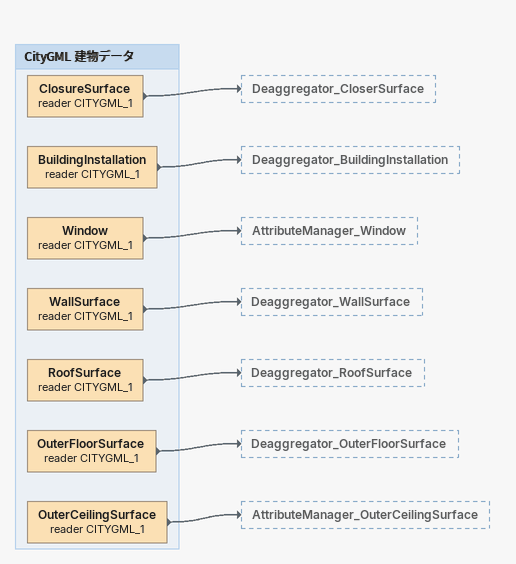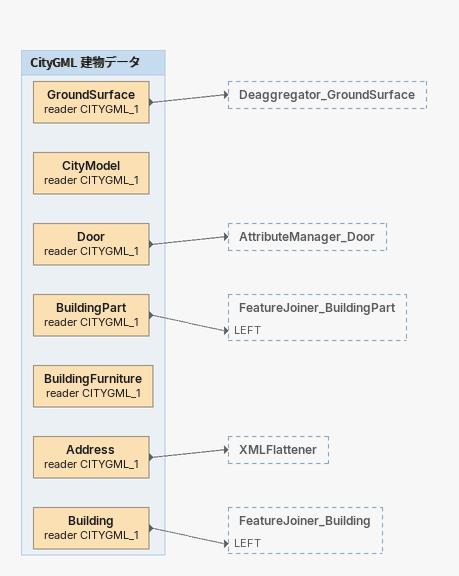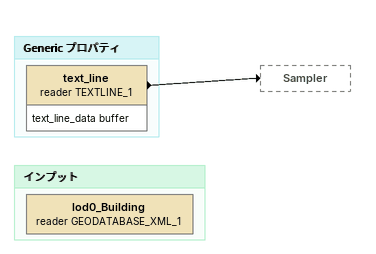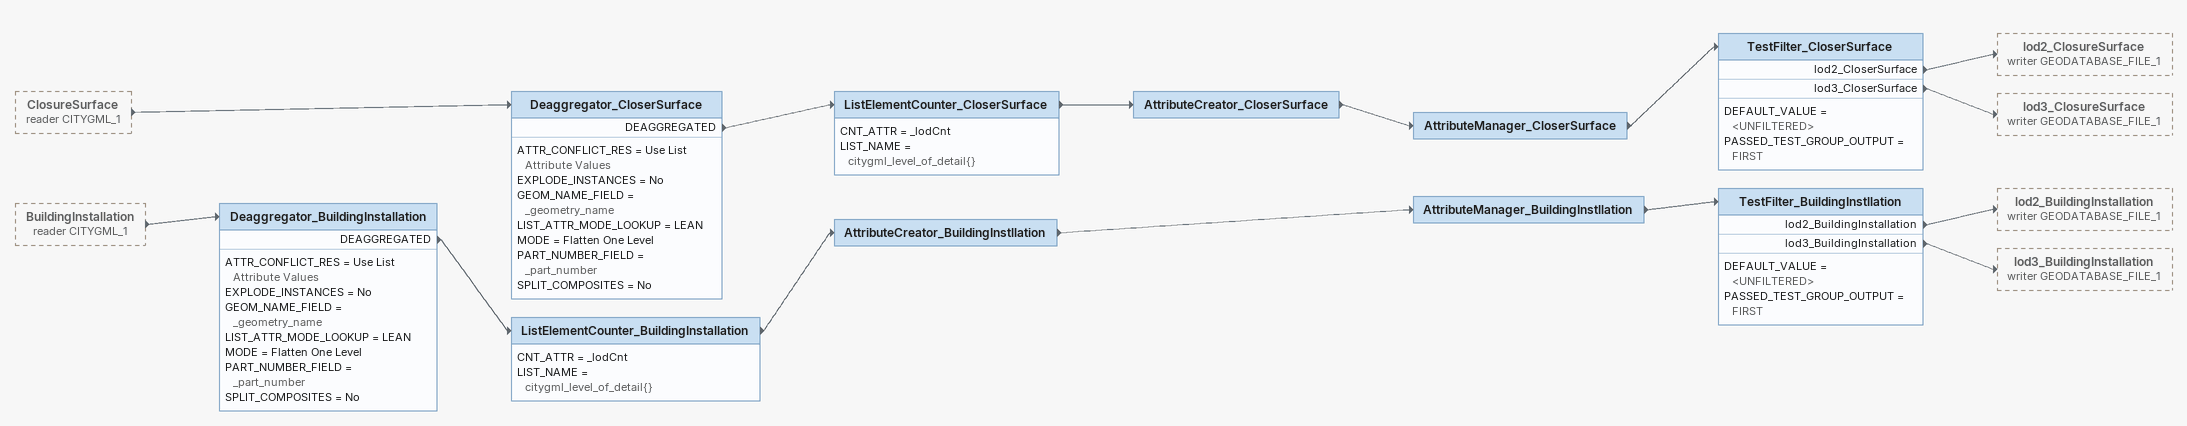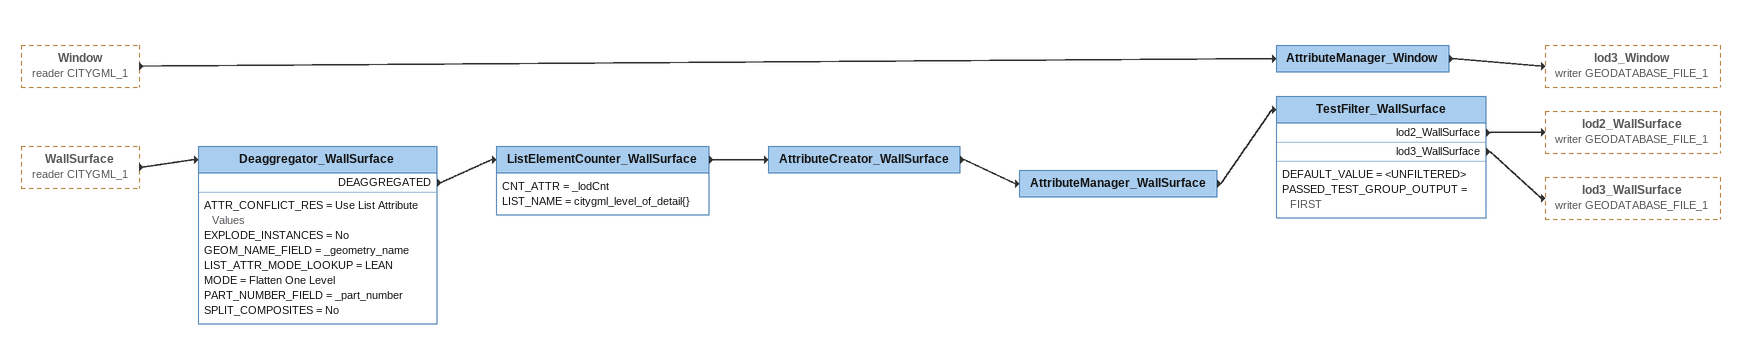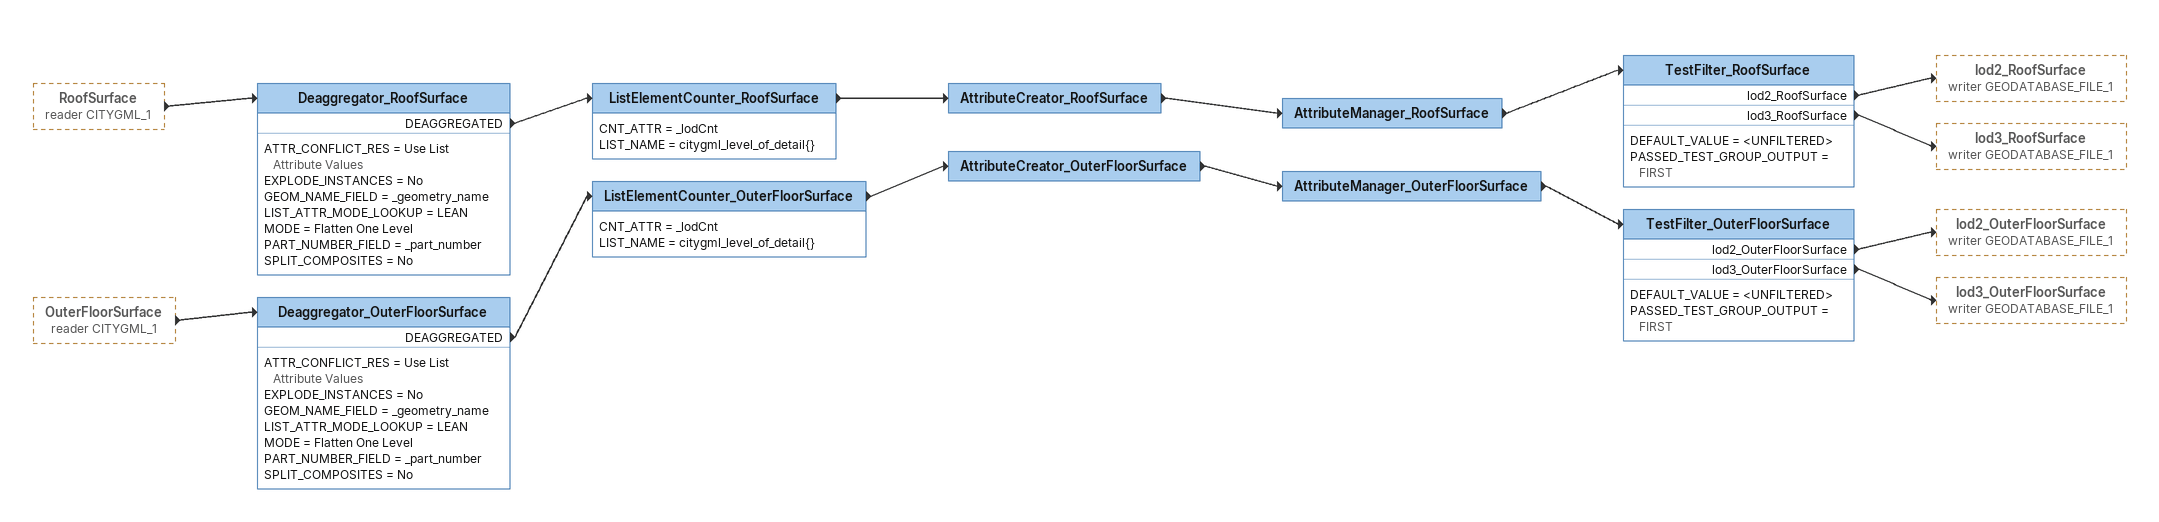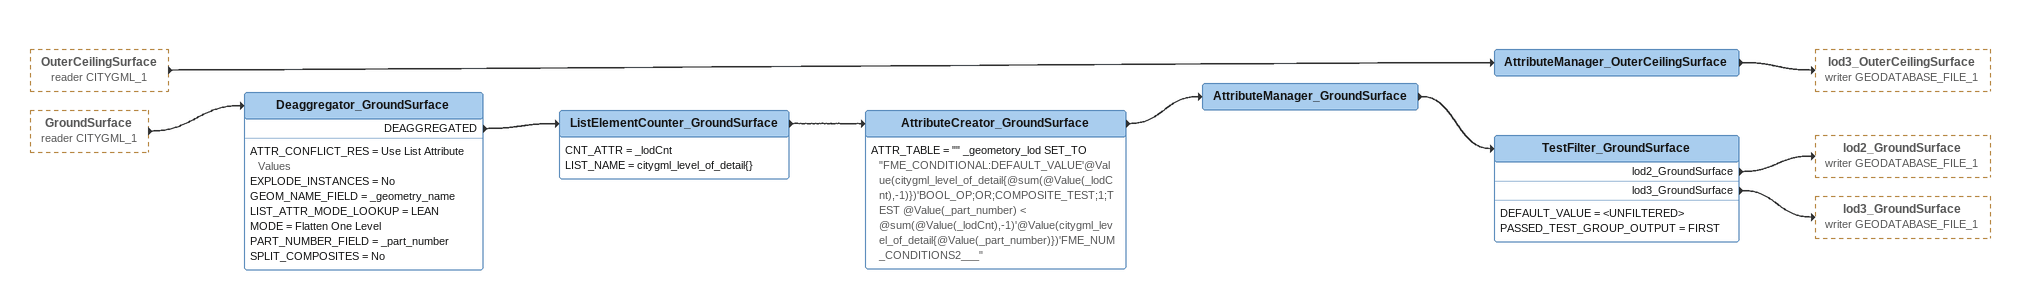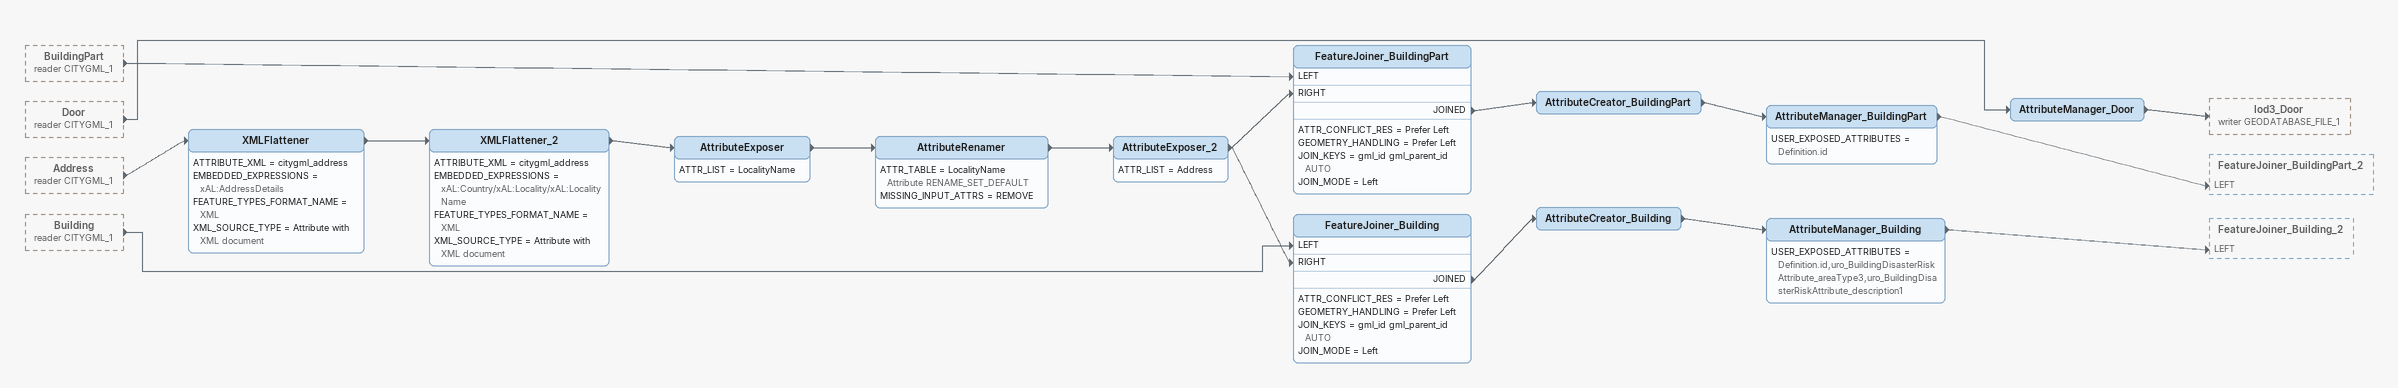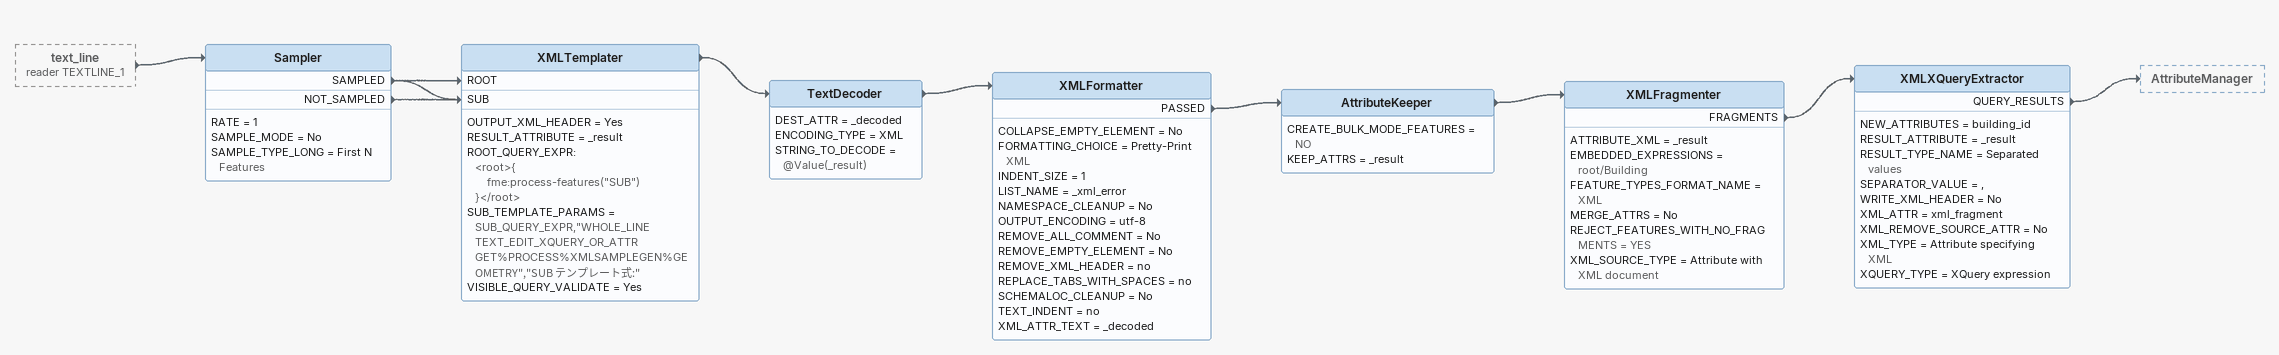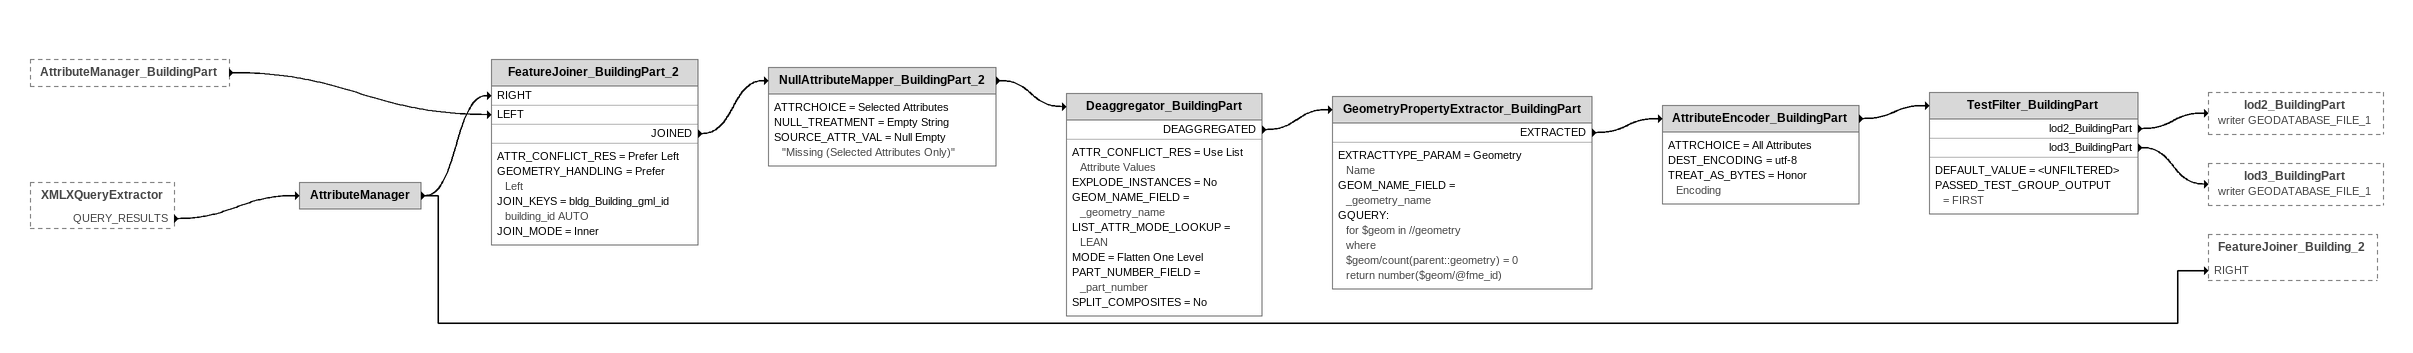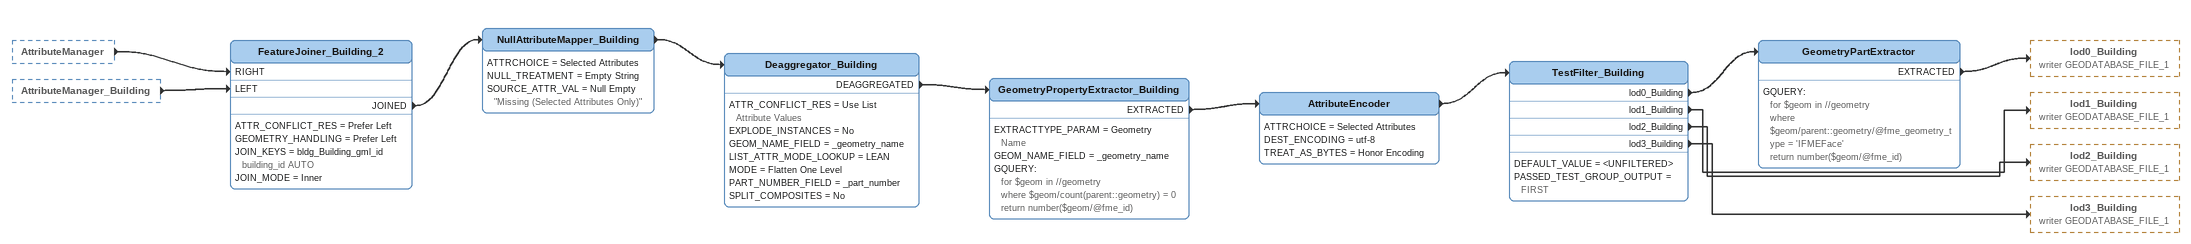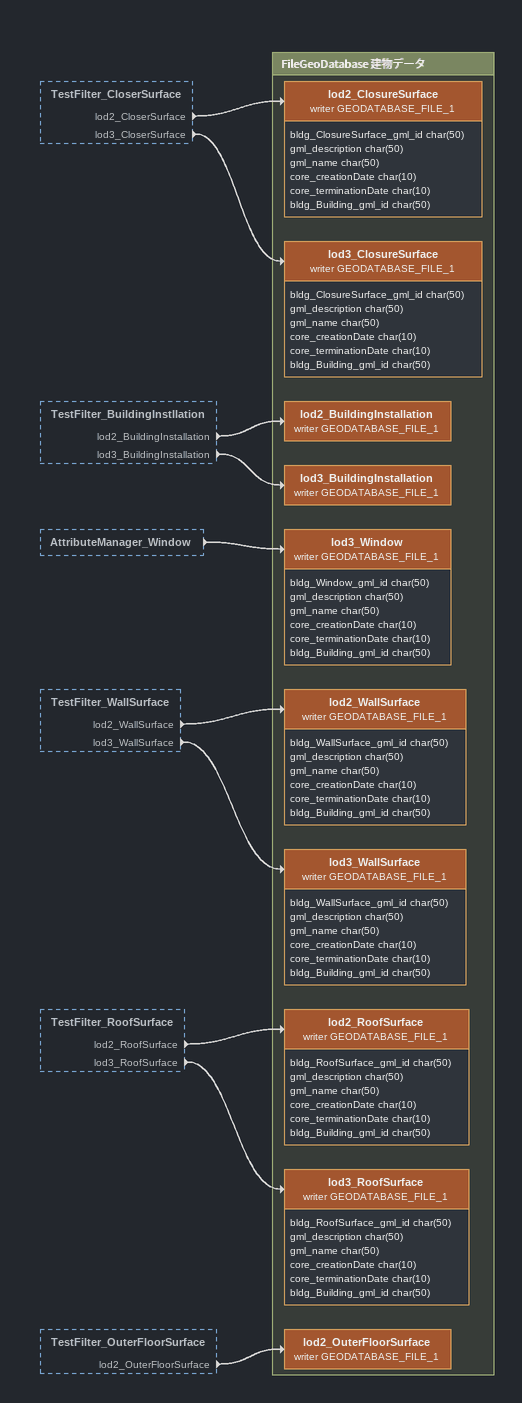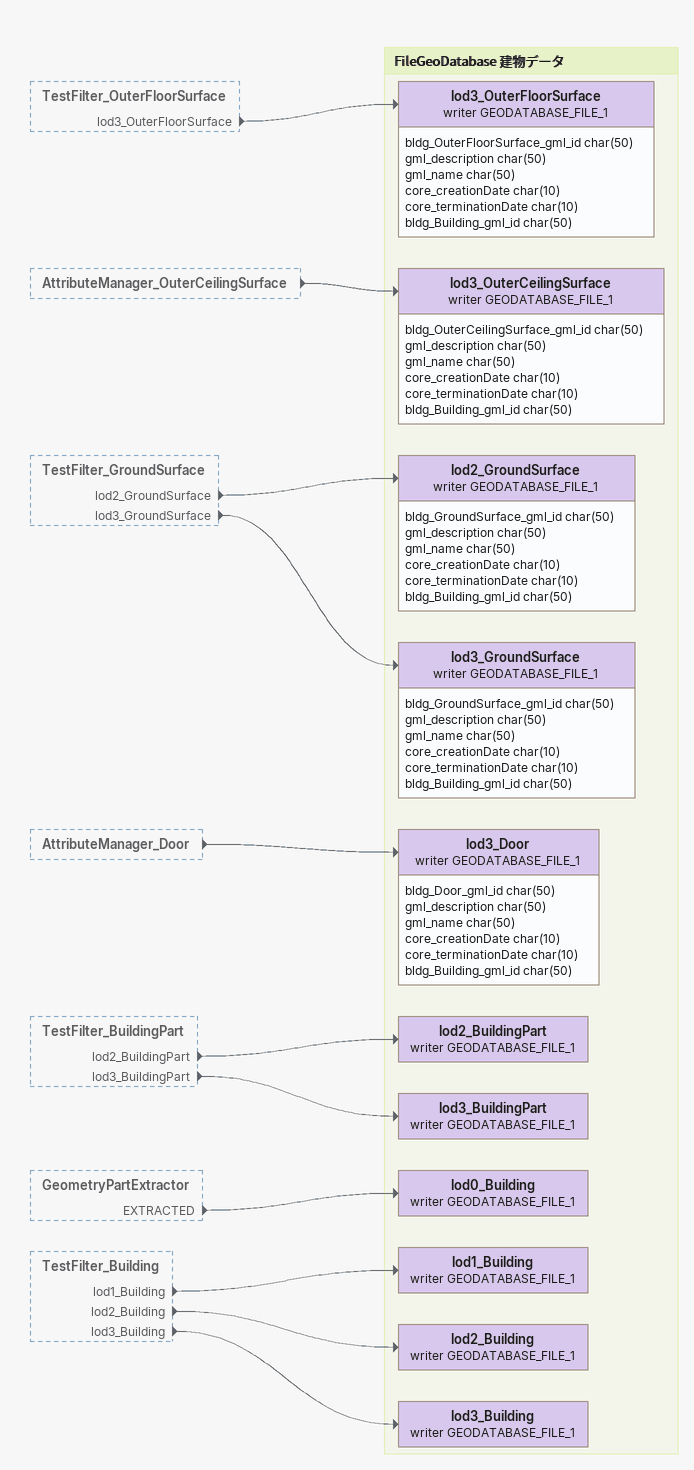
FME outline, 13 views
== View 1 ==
Bookmark: CityGML 建物データ
ClosureSurface (reader CITYGML_1)
    -> Deaggregator_CloserSurface
BuildingInstallation (reader CITYGML_1)
    -> Deaggregator_BuildingInstallation
Window (reader CITYGML_1)
    -> AttributeManager_Window
WallSurface (reader CITYGML_1)
    -> Deaggregator_WallSurface
RoofSurface (reader CITYGML_1)
    -> Deaggregator_RoofSurface
OuterFloorSurface (reader CITYGML_1)
    -> Deaggregator_OuterFloorSurface
OuterCeilingSurface (reader CITYGML_1)
    -> AttributeManager_OuterCeilingSurface

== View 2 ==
Bookmark: CityGML 建物データ
GroundSurface (reader CITYGML_1)
    -> Deaggregator_GroundSurface
CityModel (reader CITYGML_1)
Door (reader CITYGML_1)
    -> AttributeManager_Door
BuildingPart (reader CITYGML_1)
    -> FeatureJoiner_BuildingPart [LEFT]
BuildingFurniture (reader CITYGML_1)
Address (reader CITYGML_1)
    -> XMLFlattener
Building (reader CITYGML_1)
    -> FeatureJoiner_Building [LEFT]

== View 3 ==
Bookmark: Generic プロパティ
text_line (reader TEXTLINE_1)
    attributes: text_line_data buffer
    -> Sampler

Bookmark: インプット
lod0_Building (reader GEODATABASE_XML_1)

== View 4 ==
ClosureSurface (reader CITYGML_1) [outside]
    -> Deaggregator_CloserSurface
BuildingInstallation (reader CITYGML_1) [outside]
    -> Deaggregator_BuildingInstallation
Deaggregator_CloserSurface
    ATTR_CONFLICT_RES = Use List Attribute Values
    EXPLODE_INSTANCES = No
    GEOM_NAME_FIELD = _geometry_name
    LIST_ATTR_MODE_LOOKUP = LEAN
    MODE = Flatten One Level
    PART_NUMBER_FIELD = _part_number
    SPLIT_COMPOSITES = No
    DEAGGREGATED -> ListElementCounter_CloserSurface
ListElementCounter_CloserSurface
    CNT_ATTR = _lodCnt
    LIST_NAME = citygml_level_of_detail{}
    -> AttributeCreator_CloserSurface
AttributeCreator_CloserSurface
    -> AttributeManager_CloserSurface
AttributeManager_CloserSurface
    -> TestFilter_CloserSurface
TestFilter_CloserSurface
    DEFAULT_VALUE = <UNFILTERED>
    PASSED_TEST_GROUP_OUTPUT = FIRST
    lod2_CloserSurface -> lod2_ClosureSurface (writer GEODATABASE_FILE_1)
    lod3_CloserSurface -> lod3_ClosureSurface (writer GEODATABASE_FILE_1)
Deaggregator_BuildingInstallation
    ATTR_CONFLICT_RES = Use List Attribute Values
    EXPLODE_INSTANCES = No
    GEOM_NAME_FIELD = _geometry_name
    LIST_ATTR_MODE_LOOKUP = LEAN
    MODE = Flatten One Level
    PART_NUMBER_FIELD = _part_number
    SPLIT_COMPOSITES = No
    DEAGGREGATED -> ListElementCounter_BuildingInstallation
ListElementCounter_BuildingInstallation
    CNT_ATTR = _lodCnt
    LIST_NAME = citygml_level_of_detail{}
    -> AttributeCreator_BuildingInstllation
AttributeCreator_BuildingInstllation
    -> AttributeManager_BuildingInstllation
AttributeManager_BuildingInstllation
    -> TestFilter_BuildingInstllation
TestFilter_BuildingInstllation
    DEFAULT_VALUE = <UNFILTERED>
    PASSED_TEST_GROUP_OUTPUT = FIRST
    lod2_BuildingInstallation -> lod2_BuildingInstallation (writer GEODATABASE_FILE_1)
    lod3_BuildingInstallation -> lod3_BuildingInstallation (writer GEODATABASE_FILE_1)

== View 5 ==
Window (reader CITYGML_1) [outside]
    -> AttributeManager_Window
WallSurface (reader CITYGML_1) [outside]
    -> Deaggregator_WallSurface
AttributeManager_Window
    -> lod3_Window (writer GEODATABASE_FILE_1)
Deaggregator_WallSurface
    ATTR_CONFLICT_RES = Use List Attribute Values
    EXPLODE_INSTANCES = No
    GEOM_NAME_FIELD = _geometry_name
    LIST_ATTR_MODE_LOOKUP = LEAN
    MODE = Flatten One Level
    PART_NUMBER_FIELD = _part_number
    SPLIT_COMPOSITES = No
    DEAGGREGATED -> ListElementCounter_WallSurface
ListElementCounter_WallSurface
    CNT_ATTR = _lodCnt
    LIST_NAME = citygml_level_of_detail{}
    -> AttributeCreator_WallSurface
AttributeCreator_WallSurface
    -> AttributeManager_WallSurface
AttributeManager_WallSurface
    -> TestFilter_WallSurface
TestFilter_WallSurface
    DEFAULT_VALUE = <UNFILTERED>
    PASSED_TEST_GROUP_OUTPUT = FIRST
    lod2_WallSurface -> lod2_WallSurface (writer GEODATABASE_FILE_1)
    lod3_WallSurface -> lod3_WallSurface (writer GEODATABASE_FILE_1)

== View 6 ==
RoofSurface (reader CITYGML_1) [outside]
    -> Deaggregator_RoofSurface
OuterFloorSurface (reader CITYGML_1) [outside]
    -> Deaggregator_OuterFloorSurface
Deaggregator_RoofSurface
    ATTR_CONFLICT_RES = Use List Attribute Values
    EXPLODE_INSTANCES = No
    GEOM_NAME_FIELD = _geometry_name
    LIST_ATTR_MODE_LOOKUP = LEAN
    MODE = Flatten One Level
    PART_NUMBER_FIELD = _part_number
    SPLIT_COMPOSITES = No
    DEAGGREGATED -> ListElementCounter_RoofSurface
ListElementCounter_RoofSurface
    CNT_ATTR = _lodCnt
    LIST_NAME = citygml_level_of_detail{}
    -> AttributeCreator_RoofSurface
AttributeCreator_RoofSurface
    -> AttributeManager_RoofSurface
AttributeManager_RoofSurface
    -> TestFilter_RoofSurface
TestFilter_RoofSurface
    DEFAULT_VALUE = <UNFILTERED>
    PASSED_TEST_GROUP_OUTPUT = FIRST
    lod2_RoofSurface -> lod2_RoofSurface (writer GEODATABASE_FILE_1)
    lod3_RoofSurface -> lod3_RoofSurface (writer GEODATABASE_FILE_1)
Deaggregator_OuterFloorSurface
    ATTR_CONFLICT_RES = Use List Attribute Values
    EXPLODE_INSTANCES = No
    GEOM_NAME_FIELD = _geometry_name
    LIST_ATTR_MODE_LOOKUP = LEAN
    MODE = Flatten One Level
    PART_NUMBER_FIELD = _part_number
    SPLIT_COMPOSITES = No
    DEAGGREGATED -> ListElementCounter_OuterFloorSurface
ListElementCounter_OuterFloorSurface
    CNT_ATTR = _lodCnt
    LIST_NAME = citygml_level_of_detail{}
    -> AttributeCreator_OuterFloorSurface
AttributeCreator_OuterFloorSurface
    -> AttributeManager_OuterFloorSurface
AttributeManager_OuterFloorSurface
    -> TestFilter_OuterFloorSurface
TestFilter_OuterFloorSurface
    DEFAULT_VALUE = <UNFILTERED>
    PASSED_TEST_GROUP_OUTPUT = FIRST
    lod2_OuterFloorSurface -> lod2_OuterFloorSurface (writer GEODATABASE_FILE_1)
    lod3_OuterFloorSurface -> lod3_OuterFloorSurface (writer GEODATABASE_FILE_1)

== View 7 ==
OuterCeilingSurface (reader CITYGML_1) [outside]
    -> AttributeManager_OuterCeilingSurface
GroundSurface (reader CITYGML_1) [outside]
    -> Deaggregator_GroundSurface
AttributeManager_OuterCeilingSurface
    -> lod3_OuterCeilingSurface (writer GEODATABASE_FILE_1)
Deaggregator_GroundSurface
    ATTR_CONFLICT_RES = Use List Attribute Values
    EXPLODE_INSTANCES = No
    GEOM_NAME_FIELD = _geometry_name
    LIST_ATTR_MODE_LOOKUP = LEAN
    MODE = Flatten One Level
    PART_NUMBER_FIELD = _part_number
    SPLIT_COMPOSITES = No
    DEAGGREGATED -> ListElementCounter_GroundSurface
ListElementCounter_GroundSurface
    CNT_ATTR = _lodCnt
    LIST_NAME = citygml_level_of_detail{}
    -> AttributeCreator_GroundSurface
AttributeCreator_GroundSurface
    ATTR_TABLE = "" _geometory_lod SET_TO "FME_CONDITIONAL:DEFAULT_VALUE'@Value(citygml_level_of_detail{@sum(@Value(_lodCnt),-1)})'BOOL_OP;OR;COMPOSITE_TEST;1;TEST @Value(_part_number) < @sum(@Value(_lodCnt),-1)'@Value(citygml_level_of_detail{@Value(_part_number)})'FME_NUM_CONDITIONS2___"
    -> AttributeManager_GroundSurface
AttributeManager_GroundSurface
    -> TestFilter_GroundSurface
TestFilter_GroundSurface
    DEFAULT_VALUE = <UNFILTERED>
    PASSED_TEST_GROUP_OUTPUT = FIRST
    lod2_GroundSurface -> lod2_GroundSurface (writer GEODATABASE_FILE_1)
    lod3_GroundSurface -> lod3_GroundSurface (writer GEODATABASE_FILE_1)

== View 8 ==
BuildingPart (reader CITYGML_1) [outside]
    -> FeatureJoiner_BuildingPart [LEFT]
Door (reader CITYGML_1) [outside]
    -> AttributeManager_Door
Address (reader CITYGML_1) [outside]
    -> XMLFlattener
Building (reader CITYGML_1) [outside]
    -> FeatureJoiner_Building [LEFT]
AttributeManager_Door
    -> lod3_Door (writer GEODATABASE_FILE_1)
XMLFlattener
    ATTRIBUTE_XML = citygml_address
    EMBEDDED_EXPRESSIONS = xAL:AddressDetails
    FEATURE_TYPES_FORMAT_NAME = XML
    XML_SOURCE_TYPE = Attribute with XML document
    -> XMLFlattener_2
XMLFlattener_2
    ATTRIBUTE_XML = citygml_address
    EMBEDDED_EXPRESSIONS = xAL:Country/xAL:Locality/xAL:LocalityName
    FEATURE_TYPES_FORMAT_NAME = XML
    XML_SOURCE_TYPE = Attribute with XML document
    -> AttributeExposer
AttributeExposer
    ATTR_LIST = LocalityName
    -> AttributeRenamer
AttributeRenamer
    ATTR_TABLE = LocalityName Attribute RENAME_SET_DEFAULT
    MISSING_INPUT_ATTRS = REMOVE
    -> AttributeExposer_2
AttributeExposer_2
    ATTR_LIST = Address
    -> FeatureJoiner_BuildingPart [RIGHT]
    -> FeatureJoiner_Building [RIGHT]
FeatureJoiner_BuildingPart
    ATTR_CONFLICT_RES = Prefer Left
    GEOMETRY_HANDLING = Prefer Left
    JOIN_KEYS = gml_id gml_parent_id AUTO
    JOIN_MODE = Left
    JOINED -> AttributeCreator_BuildingPart
AttributeCreator_BuildingPart
    -> AttributeManager_BuildingPart
AttributeManager_BuildingPart
    USER_EXPOSED_ATTRIBUTES = Definition.id
    -> FeatureJoiner_BuildingPart_2 [LEFT]
FeatureJoiner_Building
    ATTR_CONFLICT_RES = Prefer Left
    GEOMETRY_HANDLING = Prefer Left
    JOIN_KEYS = gml_id gml_parent_id AUTO
    JOIN_MODE = Left
    JOINED -> AttributeCreator_Building
AttributeCreator_Building
    -> AttributeManager_Building
AttributeManager_Building
    USER_EXPOSED_ATTRIBUTES = Definition.id,uro_BuildingDisasterRiskAttribute_areaType3,uro_BuildingDisasterRiskAttribute_description1
    -> FeatureJoiner_Building_2 [LEFT]

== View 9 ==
text_line (reader TEXTLINE_1) [outside]
    -> Sampler
Sampler
    RATE = 1
    SAMPLE_MODE = No
    SAMPLE_TYPE_LONG = First N Features
    SAMPLED -> XMLTemplater [ROOT]
    SAMPLED -> XMLTemplater [SUB]
    NOT_SAMPLED -> XMLTemplater [SUB]
XMLTemplater
    OUTPUT_XML_HEADER = Yes
    RESULT_ATTRIBUTE = _result
    ROOT_QUERY_EXPR:
      <root>{
          fme:process-features("SUB")
      }</root>
    SUB_TEMPLATE_PARAMS = SUB_QUERY_EXPR,"WHOLE_LINE TEXT_EDIT_XQUERY_OR_ATTR GET%PROCESS%XMLSAMPLEGEN%GEOMETRY","SUB テンプレート式:"
    VISIBLE_QUERY_VALIDATE = Yes
    -> TextDecoder
TextDecoder
    DEST_ATTR = _decoded
    ENCODING_TYPE = XML
    STRING_TO_DECODE = @Value(_result)
    -> XMLFormatter
XMLFormatter
    COLLAPSE_EMPTY_ELEMENT = No
    FORMATTING_CHOICE = Pretty-Print XML
    INDENT_SIZE = 1
    LIST_NAME = _xml_error
    NAMESPACE_CLEANUP = No
    OUTPUT_ENCODING = utf-8
    REMOVE_ALL_COMMENT = No
    REMOVE_EMPTY_ELEMENT = No
    REMOVE_XML_HEADER = no
    REPLACE_TABS_WITH_SPACES = no
    SCHEMALOC_CLEANUP = No
    TEXT_INDENT = no
    XML_ATTR_TEXT = _decoded
    PASSED -> AttributeKeeper
AttributeKeeper
    CREATE_BULK_MODE_FEATURES = NO
    KEEP_ATTRS = _result
    -> XMLFragmenter
XMLFragmenter
    ATTRIBUTE_XML = _result
    EMBEDDED_EXPRESSIONS = root/Building
    FEATURE_TYPES_FORMAT_NAME = XML
    MERGE_ATTRS = No
    REJECT_FEATURES_WITH_NO_FRAGMENTS = YES
    XML_SOURCE_TYPE = Attribute with XML document
    FRAGMENTS -> XMLXQueryExtractor
XMLXQueryExtractor
    NEW_ATTRIBUTES = building_id
    RESULT_ATTRIBUTE = _result
    RESULT_TYPE_NAME = Separated values
    SEPARATOR_VALUE = ,
    WRITE_XML_HEADER = No
    XML_ATTR = xml_fragment
    XML_REMOVE_SOURCE_ATTR = No
    XML_TYPE = Attribute specifying XML
    XQUERY_TYPE = XQuery expression
    QUERY_RESULTS -> AttributeManager

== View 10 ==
AttributeManager_BuildingPart [outside]
    -> FeatureJoiner_BuildingPart_2 [LEFT]
XMLXQueryExtractor [outside]
    QUERY_RESULTS -> AttributeManager
AttributeManager
    -> FeatureJoiner_BuildingPart_2 [RIGHT]
    -> FeatureJoiner_Building_2 [RIGHT]
FeatureJoiner_BuildingPart_2
    ATTR_CONFLICT_RES = Prefer Left
    GEOMETRY_HANDLING = Prefer Left
    JOIN_KEYS = bldg_Building_gml_id building_id AUTO
    JOIN_MODE = Inner
    JOINED -> NullAttributeMapper_BuildingPart_2
NullAttributeMapper_BuildingPart_2
    ATTRCHOICE = Selected Attributes
    NULL_TREATMENT = Empty String
    SOURCE_ATTR_VAL = Null Empty "Missing (Selected Attributes Only)"
    -> Deaggregator_BuildingPart
Deaggregator_BuildingPart
    ATTR_CONFLICT_RES = Use List Attribute Values
    EXPLODE_INSTANCES = No
    GEOM_NAME_FIELD = _geometry_name
    LIST_ATTR_MODE_LOOKUP = LEAN
    MODE = Flatten One Level
    PART_NUMBER_FIELD = _part_number
    SPLIT_COMPOSITES = No
    DEAGGREGATED -> GeometryPropertyExtractor_BuildingPart
GeometryPropertyExtractor_BuildingPart
    EXTRACTTYPE_PARAM = Geometry Name
    GEOM_NAME_FIELD = _geometry_name
    GQUERY:
      for $geom in //geometry
      where $geom/count(parent::geometry) = 0
      return number($geom/@fme_id)
    EXTRACTED -> AttributeEncoder_BuildingPart
AttributeEncoder_BuildingPart
    ATTRCHOICE = All Attributes
    DEST_ENCODING = utf-8
    TREAT_AS_BYTES = Honor Encoding
    -> TestFilter_BuildingPart
TestFilter_BuildingPart
    DEFAULT_VALUE = <UNFILTERED>
    PASSED_TEST_GROUP_OUTPUT = FIRST
    lod2_BuildingPart -> lod2_BuildingPart (writer GEODATABASE_FILE_1)
    lod3_BuildingPart -> lod3_BuildingPart (writer GEODATABASE_FILE_1)

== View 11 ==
AttributeManager [outside]
    -> FeatureJoiner_Building_2 [RIGHT]
AttributeManager_Building [outside]
    -> FeatureJoiner_Building_2 [LEFT]
FeatureJoiner_Building_2
    ATTR_CONFLICT_RES = Prefer Left
    GEOMETRY_HANDLING = Prefer Left
    JOIN_KEYS = bldg_Building_gml_id building_id AUTO
    JOIN_MODE = Inner
    JOINED -> NullAttributeMapper_Building
NullAttributeMapper_Building
    ATTRCHOICE = Selected Attributes
    NULL_TREATMENT = Empty String
    SOURCE_ATTR_VAL = Null Empty "Missing (Selected Attributes Only)"
    -> Deaggregator_Building
Deaggregator_Building
    ATTR_CONFLICT_RES = Use List Attribute Values
    EXPLODE_INSTANCES = No
    GEOM_NAME_FIELD = _geometry_name
    LIST_ATTR_MODE_LOOKUP = LEAN
    MODE = Flatten One Level
    PART_NUMBER_FIELD = _part_number
    SPLIT_COMPOSITES = No
    DEAGGREGATED -> GeometryPropertyExtractor_Building
GeometryPropertyExtractor_Building
    EXTRACTTYPE_PARAM = Geometry Name
    GEOM_NAME_FIELD = _geometry_name
    GQUERY:
      for $geom in //geometry
      where $geom/count(parent::geometry) = 0
      return number($geom/@fme_id)
    EXTRACTED -> AttributeEncoder
AttributeEncoder
    ATTRCHOICE = Selected Attributes
    DEST_ENCODING = utf-8
    TREAT_AS_BYTES = Honor Encoding
    -> TestFilter_Building
TestFilter_Building
    DEFAULT_VALUE = <UNFILTERED>
    PASSED_TEST_GROUP_OUTPUT = FIRST
    lod0_Building -> GeometryPartExtractor
    lod1_Building -> lod1_Building (writer GEODATABASE_FILE_1)
    lod2_Building -> lod2_Building (writer GEODATABASE_FILE_1)
    lod3_Building -> lod3_Building (writer GEODATABASE_FILE_1)
GeometryPartExtractor
    GQUERY:
      for $geom in //geometry
      where $geom/parent::geometry/@fme_geometry_type = 'IFMEFace'
      return number($geom/@fme_id)
    EXTRACTED -> lod0_Building (writer GEODATABASE_FILE_1)

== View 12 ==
TestFilter_CloserSurface [outside]
    lod2_CloserSurface -> lod2_ClosureSurface (writer GEODATABASE_FILE_1)
    lod3_CloserSurface -> lod3_ClosureSurface (writer GEODATABASE_FILE_1)
TestFilter_BuildingInstllation [outside]
    lod2_BuildingInstallation -> lod2_BuildingInstallation (writer GEODATABASE_FILE_1)
    lod3_BuildingInstallation -> lod3_BuildingInstallation (writer GEODATABASE_FILE_1)
AttributeManager_Window [outside]
    -> lod3_Window (writer GEODATABASE_FILE_1)
TestFilter_WallSurface [outside]
    lod2_WallSurface -> lod2_WallSurface (writer GEODATABASE_FILE_1)
    lod3_WallSurface -> lod3_WallSurface (writer GEODATABASE_FILE_1)
TestFilter_RoofSurface [outside]
    lod2_RoofSurface -> lod2_RoofSurface (writer GEODATABASE_FILE_1)
    lod3_RoofSurface -> lod3_RoofSurface (writer GEODATABASE_FILE_1)
TestFilter_OuterFloorSurface [outside]
    lod2_OuterFloorSurface -> lod2_OuterFloorSurface (writer GEODATABASE_FILE_1)

Bookmark: FileGeoDatabase 建物データ
lod2_ClosureSurface (writer GEODATABASE_FILE_1)
    attributes: bldg_ClosureSurface_gml_id char(50), gml_description char(50), gml_name char(50), core_creationDate char(10), core_terminationDate char(10), bldg_Building_gml_id char(50)
lod3_ClosureSurface (writer GEODATABASE_FILE_1)
    attributes: bldg_ClosureSurface_gml_id char(50), gml_description char(50), gml_name char(50), core_creationDate char(10), core_terminationDate char(10), bldg_Building_gml_id char(50)
lod2_BuildingInstallation (writer GEODATABASE_FILE_1)
lod3_BuildingInstallation (writer GEODATABASE_FILE_1)
lod3_Window (writer GEODATABASE_FILE_1)
    attributes: bldg_Window_gml_id char(50), gml_description char(50), gml_name char(50), core_creationDate char(10), core_terminationDate char(10), bldg_Building_gml_id char(50)
lod2_WallSurface (writer GEODATABASE_FILE_1)
    attributes: bldg_WallSurface_gml_id char(50), gml_description char(50), gml_name char(50), core_creationDate char(10), core_terminationDate char(10), bldg_Building_gml_id char(50)
lod3_WallSurface (writer GEODATABASE_FILE_1)
    attributes: bldg_WallSurface_gml_id char(50), gml_description char(50), gml_name char(50), core_creationDate char(10), core_terminationDate char(10), bldg_Building_gml_id char(50)
lod2_RoofSurface (writer GEODATABASE_FILE_1)
    attributes: bldg_RoofSurface_gml_id char(50), gml_description char(50), gml_name char(50), core_creationDate char(10), core_terminationDate char(10), bldg_Building_gml_id char(50)
lod3_RoofSurface (writer GEODATABASE_FILE_1)
    attributes: bldg_RoofSurface_gml_id char(50), gml_description char(50), gml_name char(50), core_creationDate char(10), core_terminationDate char(10), bldg_Building_gml_id char(50)
lod2_OuterFloorSurface (writer GEODATABASE_FILE_1)

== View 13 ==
TestFilter_OuterFloorSurface [outside]
    lod3_OuterFloorSurface -> lod3_OuterFloorSurface (writer GEODATABASE_FILE_1)
AttributeManager_OuterCeilingSurface [outside]
    -> lod3_OuterCeilingSurface (writer GEODATABASE_FILE_1)
TestFilter_GroundSurface [outside]
    lod2_GroundSurface -> lod2_GroundSurface (writer GEODATABASE_FILE_1)
    lod3_GroundSurface -> lod3_GroundSurface (writer GEODATABASE_FILE_1)
AttributeManager_Door [outside]
    -> lod3_Door (writer GEODATABASE_FILE_1)
TestFilter_BuildingPart [outside]
    lod2_BuildingPart -> lod2_BuildingPart (writer GEODATABASE_FILE_1)
    lod3_BuildingPart -> lod3_BuildingPart (writer GEODATABASE_FILE_1)
GeometryPartExtractor [outside]
    EXTRACTED -> lod0_Building (writer GEODATABASE_FILE_1)
TestFilter_Building [outside]
    lod1_Building -> lod1_Building (writer GEODATABASE_FILE_1)
    lod2_Building -> lod2_Building (writer GEODATABASE_FILE_1)
    lod3_Building -> lod3_Building (writer GEODATABASE_FILE_1)

Bookmark: FileGeoDatabase 建物データ
lod3_OuterFloorSurface (writer GEODATABASE_FILE_1)
    attributes: bldg_OuterFloorSurface_gml_id char(50), gml_description char(50), gml_name char(50), core_creationDate char(10), core_terminationDate char(10), bldg_Building_gml_id char(50)
lod3_OuterCeilingSurface (writer GEODATABASE_FILE_1)
    attributes: bldg_OuterCeilingSurface_gml_id char(50), gml_description char(50), gml_name char(50), core_creationDate char(10), core_terminationDate char(10), bldg_Building_gml_id char(50)
lod2_GroundSurface (writer GEODATABASE_FILE_1)
    attributes: bldg_GroundSurface_gml_id char(50), gml_description char(50), gml_name char(50), core_creationDate char(10), core_terminationDate char(10), bldg_Building_gml_id char(50)
lod3_GroundSurface (writer GEODATABASE_FILE_1)
    attributes: bldg_GroundSurface_gml_id char(50), gml_description char(50), gml_name char(50), core_creationDate char(10), core_terminationDate char(10), bldg_Building_gml_id char(50)
lod3_Door (writer GEODATABASE_FILE_1)
    attributes: bldg_Door_gml_id char(50), gml_description char(50), gml_name char(50), core_creationDate char(10), core_terminationDate char(10), bldg_Building_gml_id char(50)
lod2_BuildingPart (writer GEODATABASE_FILE_1)
lod3_BuildingPart (writer GEODATABASE_FILE_1)
lod0_Building (writer GEODATABASE_FILE_1)
lod1_Building (writer GEODATABASE_FILE_1)
lod2_Building (writer GEODATABASE_FILE_1)
lod3_Building (writer GEODATABASE_FILE_1)
